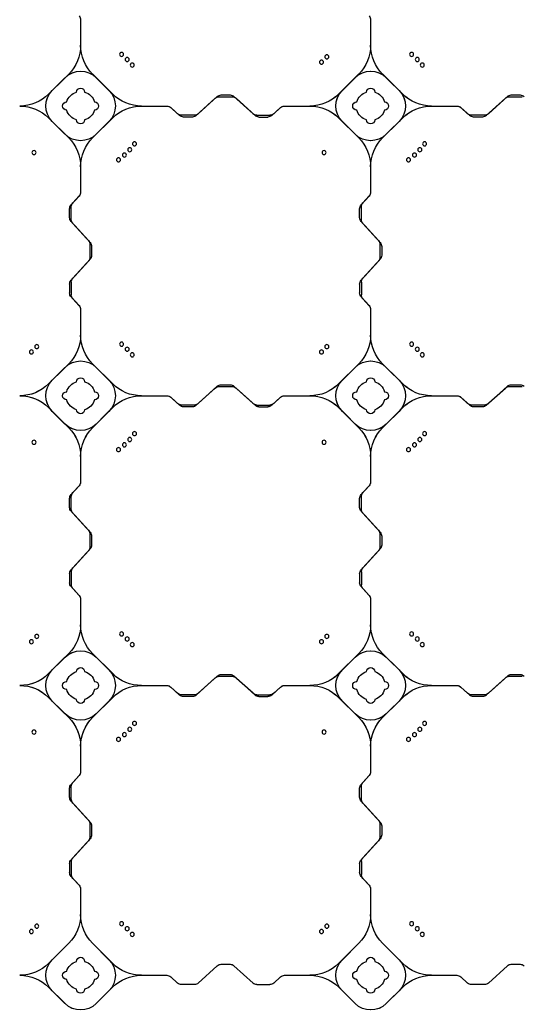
# Model space of a CAD drawing. Header units: millimetres. Extents: x -1612139 to -1260738, y 1141106 to 1536160.
# Drawn here: x -1337032 to -1336168, y 1183512 to 1185225 of the extents above; entities that cross this region are included whole.
import ezdxf

# ---------------------------------------------------------------- set-up
doc = ezdxf.new("R2010")
doc.units = ezdxf.units.MM
doc.header["$LTSCALE"] = 10
doc.layers.get('0').update_dxf_attribs({"linetype": 'CONTINUOUS'})
doc.layers.add('W-FLOAT_BOWL浮筒', color=253, linetype='CONTINUOUS')

# ---------------------------------------------------------------- blocks, each defined once
blk = doc.blocks.new('蓝色')
at = {"layer": 'W-FLOAT_BOWL浮筒', "color": 5}
for p, q in [((8979.5, 1549.2), (8951.2, 1520.9)), ((8957.5, 1527.3), (8979.4, 1549.2)), ((9033.2, 1549.2), (9055.2, 1527.3)), ((9033.2, 1549.2), (9061.5, 1520.9)), ((9479.5, 1549.2), (9451.2, 1520.9)), ((9457.5, 1527.3), (9479.4, 1549.2)), ((9533.2, 1549.2), (9555.2, 1527.3)), ((9533.2, 1549.2), (9561.5, 1520.9)), ((9173.5, 1513.8), (9161.6, 1503)), ((9202.5, 1516.4), (9180.2, 1516.4)), ((9209.2, 1513.8), (9242, 1484)), ((9303.5, 1513.8), (9270.7, 1484)), ((9310.2, 1516.4), (9332.5, 1516.4)), ((9339.2, 1513.8), (9351.1, 1503)), ((9673.5, 1513.8), (9661.6, 1503)), ((9702.5, 1516.4), (9680.2, 1516.4)), ((9709.2, 1513.8), (9742, 1484)), ((9110.9, 1500.4), (9154.9, 1500.4)), ((9357.8, 1500.4), (9401.6, 1500.4)), ((9610.9, 1500.4), (9654.9, 1500.4)), ((8985.8, 1445.1), (8951.1, 1479.9)), ((8957.5, 1473.5), (8985.8, 1445.2)), ((9026.8, 1445.1), (9061.6, 1479.9)), ((9055.2, 1473.5), (9026.8, 1445.2)), ((9248.7, 1481.4), (9264, 1481.4)), ((9485.8, 1445.1), (9451.1, 1479.9)), ((9457.5, 1473.5), (9485.8, 1445.2)), ((9526.8, 1445.1), (9561.6, 1479.9)), ((9555.2, 1473.5), (9526.8, 1445.2)), ((9748.7, 1481.4), (9764, 1481.4)), ((9006.3, 1351.6), (9006.3, 1395.8)), ((9006.3, 1351.8), (9006.3, 1395.8)), ((9506.3, 1351.6), (9506.3, 1395.8)), ((9506.3, 1351.8), (9506.3, 1395.8)), ((8989.9, 1329.7), (9003.7, 1344.9)), ((8992.9, 1333.2), (9003.7, 1345.1)), ((9489.9, 1329.7), (9503.7, 1344.9)), ((9492.9, 1333.2), (9503.7, 1345.1)), ((8987.3, 1307.7), (8987.3, 1323)), ((8990.3, 1304.2), (8990.3, 1326.5)), ((9487.3, 1307.7), (9487.3, 1323)), ((9490.3, 1304.2), (9490.3, 1326.5)), ((8989.9, 1301), (9019.7, 1268.2)), ((8992.9, 1297.5), (9022.7, 1264.7)), ((9489.9, 1301), (9519.7, 1268.2)), ((9492.9, 1297.5), (9522.7, 1264.7)), ((9022.3, 1239.2), (9022.3, 1261.5)), ((9025.3, 1242.7), (9025.3, 1258)), ((9522.3, 1239.2), (9522.3, 1261.5)), ((9525.3, 1242.7), (9525.3, 1258)), ((8992.9, 1203.2), (9022.7, 1236)), ((9492.9, 1203.2), (9522.7, 1236)), ((8989.9, 1199.7), (9019.7, 1232.5)), ((9489.9, 1199.7), (9519.7, 1232.5)), ((8987.3, 1193), (8987.3, 1177.7)), ((8990.3, 1196.5), (8990.3, 1174.2)), ((9487.3, 1193), (9487.3, 1177.7)), ((9490.3, 1196.5), (9490.3, 1174.2)), ((8989.9, 1171), (9003.7, 1155.8)), ((8992.9, 1167.5), (9003.7, 1155.6)), ((9489.9, 1171), (9503.7, 1155.8)), ((9492.9, 1167.5), (9503.7, 1155.6)), ((9006.3, 1105.1), (9006.3, 1149.1)), ((9006.3, 1105.1), (9006.3, 1148.9)), ((9506.3, 1105.1), (9506.3, 1149.1)), ((9506.3, 1105.1), (9506.3, 1148.9)), ((8951.1, 1020.9), (8985.8, 1055.6)), ((8979.5, 1049.2), (8951.2, 1020.9)), ((8957.5, 1027.2), (8985.8, 1055.5)), ((8957.5, 1027.3), (8979.4, 1049.2)), ((9061.6, 1020.9), (9026.8, 1055.6)), ((9055.2, 1027.2), (9026.8, 1055.5)), ((9033.2, 1049.2), (9055.2, 1027.3)), ((9033.2, 1049.2), (9061.5, 1020.9)), ((9451.1, 1020.9), (9485.8, 1055.6)), ((9479.5, 1049.2), (9451.2, 1020.9)), ((9457.5, 1027.2), (9485.8, 1055.5)), ((9457.5, 1027.3), (9479.4, 1049.2)), ((9561.6, 1020.9), (9526.8, 1055.6)), ((9555.2, 1027.2), (9526.8, 1055.5)), ((9533.2, 1049.2), (9555.2, 1027.3)), ((9533.2, 1049.2), (9561.5, 1020.9)), ((9173.5, 1013.8), (9161.6, 1003)), ((9177, 1016.8), (9161.8, 1003)), ((9202.5, 1016.4), (9180.2, 1016.4)), ((9199, 1019.4), (9183.7, 1019.4)), ((9205.7, 1016.8), (9238.5, 987)), ((9209.2, 1013.8), (9242, 984)), ((9303.5, 1013.8), (9270.7, 984)), ((9307, 1016.8), (9274.2, 987)), ((9310.2, 1016.4), (9332.5, 1016.4)), ((9313.7, 1019.4), (9329, 1019.4)), ((9335.7, 1016.8), (9350.9, 1003)), ((9339.2, 1013.8), (9351.1, 1003)), ((9673.5, 1013.8), (9661.6, 1003)), ((9677, 1016.8), (9661.8, 1003)), ((9702.5, 1016.4), (9680.2, 1016.4)), ((9699, 1019.4), (9683.7, 1019.4)), ((9705.7, 1016.8), (9738.5, 987)), ((9709.2, 1013.8), (9742, 984)), ((9110.9, 1000.4), (9154.9, 1000.4)), ((9110.9, 1000.4), (9155.1, 1000.4)), ((9357.6, 1000.4), (9401.6, 1000.4)), ((9357.8, 1000.4), (9401.6, 1000.4)), ((9610.9, 1000.4), (9654.9, 1000.4)), ((9610.9, 1000.4), (9655.1, 1000.4)), ((8985.8, 945.1), (8951.1, 979.9)), ((8979.5, 951.6), (8951.2, 979.9)), ((9026.8, 945.1), (9061.6, 979.9)), ((9033.2, 951.6), (9061.5, 979.9)), ((9245.2, 984.4), (9267.5, 984.4)), ((9248.7, 981.4), (9264, 981.4)), ((9485.8, 945.1), (9451.1, 979.9)), ((9479.5, 951.6), (9451.2, 979.9)), ((9526.8, 945.1), (9561.6, 979.9)), ((9533.2, 951.6), (9561.5, 979.9)), ((9745.2, 984.4), (9767.5, 984.4)), ((9748.7, 981.4), (9764, 981.4)), ((8957.5, 973.5), (8985.8, 945.2)), ((8979.4, 951.6), (8957.5, 973.5)), ((9055.2, 973.5), (9026.8, 945.2)), ((9055.2, 973.5), (9033.2, 951.6)), ((9457.5, 973.5), (9485.8, 945.2)), ((9479.4, 951.6), (9457.5, 973.5)), ((9555.2, 973.5), (9526.8, 945.2)), ((9555.2, 973.5), (9533.2, 951.6)), ((9006.3, 851.6), (9006.3, 895.8)), ((9006.3, 851.8), (9006.3, 895.8)), ((9506.3, 851.6), (9506.3, 895.8)), ((9506.3, 851.8), (9506.3, 895.8)), ((8989.9, 829.7), (9003.7, 844.9)), ((8992.9, 833.2), (9003.7, 845.1)), ((9489.9, 829.7), (9503.7, 844.9)), ((9492.9, 833.2), (9503.7, 845.1)), ((8987.3, 807.7), (8987.3, 823)), ((8990.3, 804.2), (8990.3, 826.5)), ((9487.3, 807.7), (9487.3, 823)), ((9490.3, 804.2), (9490.3, 826.5)), ((8989.9, 801), (9019.7, 768.2)), ((8992.9, 797.5), (9022.7, 764.7)), ((9489.9, 801), (9519.7, 768.2)), ((9492.9, 797.5), (9522.7, 764.7)), ((9022.3, 739.2), (9022.3, 761.5)), ((9025.3, 742.7), (9025.3, 758)), ((9522.3, 739.2), (9522.3, 761.5)), ((9525.3, 742.7), (9525.3, 758)), ((8989.9, 699.7), (9019.7, 732.5)), ((8992.9, 703.2), (9022.7, 736)), ((9489.9, 699.7), (9519.7, 732.5)), ((9492.9, 703.2), (9522.7, 736)), ((8987.3, 693), (8987.3, 677.7)), ((8990.3, 696.5), (8990.3, 674.2)), ((9487.3, 693), (9487.3, 677.7)), ((9490.3, 696.5), (9490.3, 674.2)), ((8989.9, 671), (9003.7, 655.8)), ((9489.9, 671), (9503.7, 655.8)), ((8992.9, 667.5), (9003.7, 655.6)), ((9492.9, 667.5), (9503.7, 655.6)), ((9006.3, 605.1), (9006.3, 649.1)), ((9006.3, 605.1), (9006.3, 648.9)), ((9506.3, 605.1), (9506.3, 649.1)), ((9506.3, 605.1), (9506.3, 648.9)), ((8951.1, 520.9), (8985.8, 555.6)), ((8979.5, 549.2), (8951.2, 520.9)), ((8957.5, 527.2), (8985.8, 555.5)), ((8957.5, 527.3), (8979.4, 549.2)), ((9061.6, 520.9), (9026.8, 555.6)), ((9055.2, 527.2), (9026.8, 555.5)), ((9033.2, 549.2), (9055.2, 527.3)), ((9033.2, 549.2), (9061.5, 520.9)), ((9451.1, 520.9), (9485.8, 555.6)), ((9479.5, 549.2), (9451.2, 520.9)), ((9457.5, 527.2), (9485.8, 555.5)), ((9457.5, 527.3), (9479.4, 549.2)), ((9561.6, 520.9), (9526.8, 555.6)), ((9555.2, 527.2), (9526.8, 555.5)), ((9533.2, 549.2), (9555.2, 527.3)), ((9533.2, 549.2), (9561.5, 520.9)), ((9173.5, 513.8), (9161.6, 503)), ((9177, 516.8), (9161.8, 503)), ((9202.5, 516.4), (9180.2, 516.4)), ((9199, 519.4), (9183.7, 519.4)), ((9205.7, 516.8), (9238.5, 487)), ((9209.2, 513.8), (9242, 484)), ((9303.5, 513.8), (9270.7, 484)), ((9307, 516.8), (9274.2, 487)), ((9310.2, 516.4), (9332.5, 516.4)), ((9313.7, 519.4), (9329, 519.4)), ((9335.7, 516.8), (9350.9, 503)), ((9339.2, 513.8), (9351.1, 503)), ((9673.5, 513.8), (9661.6, 503)), ((9677, 516.8), (9661.8, 503)), ((9702.5, 516.4), (9680.2, 516.4)), ((9699, 519.4), (9683.7, 519.4)), ((9705.7, 516.8), (9738.5, 487)), ((9709.2, 513.8), (9742, 484)), ((9110.9, 500.4), (9155.1, 500.4)), ((9110.9, 500.4), (9154.9, 500.4)), ((9357.6, 500.4), (9401.6, 500.4)), ((9357.8, 500.4), (9401.6, 500.4)), ((9610.9, 500.4), (9655.1, 500.4)), ((9610.9, 500.4), (9654.9, 500.4)), ((8985.8, 445.1), (8951.1, 479.9)), ((8979.5, 451.6), (8951.2, 479.9)), ((9026.8, 445.1), (9061.6, 479.9)), ((9033.2, 451.6), (9061.5, 479.9)), ((9245.2, 484.4), (9267.5, 484.4)), ((9248.7, 481.4), (9264, 481.4)), ((9485.8, 445.1), (9451.1, 479.9)), ((9479.5, 451.6), (9451.2, 479.9)), ((9526.8, 445.1), (9561.6, 479.9)), ((9533.2, 451.6), (9561.5, 479.9)), ((9745.2, 484.4), (9767.5, 484.4)), ((9748.7, 481.4), (9764, 481.4)), ((8979.4, 451.6), (8957.5, 473.5)), ((8957.5, 473.5), (8985.8, 445.2)), ((9055.2, 473.5), (9026.8, 445.2)), ((9055.2, 473.5), (9033.2, 451.6)), ((9479.4, 451.6), (9457.5, 473.5)), ((9457.5, 473.5), (9485.8, 445.2)), ((9555.2, 473.5), (9526.8, 445.2)), ((9555.2, 473.5), (9533.2, 451.6)), ((9006.3, 351.6), (9006.3, 395.8)), ((9006.3, 351.8), (9006.3, 395.8)), ((9506.3, 351.6), (9506.3, 395.8)), ((9506.3, 351.8), (9506.3, 395.8)), ((8989.9, 329.7), (9003.7, 344.9)), ((8992.9, 333.2), (9003.7, 345.1)), ((9489.9, 329.7), (9503.7, 344.9)), ((9492.9, 333.2), (9503.7, 345.1)), ((8990.3, 304.2), (8990.3, 326.5)), ((9490.3, 304.2), (9490.3, 326.5)), ((8987.3, 307.7), (8987.3, 323)), ((9487.3, 307.7), (9487.3, 323)), ((8989.9, 301), (9019.7, 268.2)), ((8992.9, 297.5), (9022.7, 264.7)), ((9489.9, 301), (9519.7, 268.2)), ((9492.9, 297.5), (9522.7, 264.7)), ((9022.3, 239.2), (9022.3, 261.5)), ((9025.3, 242.7), (9025.3, 258)), ((9522.3, 239.2), (9522.3, 261.5)), ((9525.3, 242.7), (9525.3, 258)), ((8989.9, 199.7), (9019.7, 232.5)), ((8992.9, 203.2), (9022.7, 236)), ((9489.9, 199.7), (9519.7, 232.5)), ((9492.9, 203.2), (9522.7, 236)), ((8987.3, 193), (8987.3, 177.7)), ((8990.3, 196.5), (8990.3, 174.2)), ((9487.3, 193), (9487.3, 177.7)), ((9490.3, 196.5), (9490.3, 174.2)), ((8989.9, 171), (9003.7, 155.8)), ((8992.9, 167.5), (9003.7, 155.6)), ((9489.9, 171), (9503.7, 155.8)), ((9492.9, 167.5), (9503.7, 155.6)), ((9006.3, 105.1), (9006.3, 149.1)), ((9006.3, 105.1), (9006.3, 148.9)), ((9506.3, 105.1), (9506.3, 149.1)), ((9506.3, 105.1), (9506.3, 148.9)), ((8951.1, 20.9), (8985.8, 55.6)), ((8957.5, 27.2), (8985.8, 55.5)), ((9061.6, 20.9), (9026.8, 55.6)), ((9055.2, 27.2), (9026.8, 55.5)), ((9451.1, 20.9), (9485.8, 55.6)), ((9457.5, 27.2), (9485.8, 55.5)), ((9561.6, 20.9), (9526.8, 55.6)), ((9555.2, 27.2), (9526.8, 55.5)), ((8957.5, 27.3), (8979.4, 49.2)), ((9033.2, 49.2), (9061.5, 20.9)), ((9479.5, 49.2), (9451.2, 20.9)), ((9457.5, 27.3), (9479.4, 49.2)), ((9533.2, 49.2), (9555.2, 27.3)), ((9533.2, 49.2), (9561.5, 20.9)), ((9199, 19.4), (9183.7, 19.4)), ((9313.7, 19.4), (9329, 19.4)), ((9699, 19.4), (9683.7, 19.4)), ((9110.9, 0.4), (9155.1, 0.4)), ((9110.9, 0.4), (9154.9, 0.4)), ((9173.5, 13.8), (9161.6, 3)), ((9177, 16.8), (9161.8, 3)), ((9202.5, 16.4), (9180.2, 16.4)), ((9205.7, 16.8), (9238.5, -13)), ((9209.2, 13.8), (9242, -16)), ((9303.5, 13.8), (9270.7, -16)), ((9307, 16.8), (9274.2, -13)), ((9310.2, 16.4), (9332.5, 16.4)), ((9335.7, 16.8), (9350.9, 3)), ((9339.2, 13.8), (9351.1, 3)), ((9357.6, 0.4), (9401.6, 0.4)), ((9357.8, 0.4), (9401.6, 0.4)), ((9610.9, 0.4), (9655.1, 0.4)), ((9610.9, 0.4), (9654.9, 0.4)), ((9673.5, 13.8), (9661.6, 3)), ((9677, 16.8), (9661.8, 3)), ((9702.5, 16.4), (9680.2, 16.4)), ((9705.7, 16.8), (9738.5, -13)), ((9709.2, 13.8), (9742, -16)), ((9245.2, -15.6), (9267.5, -15.6)), ((9745.2, -15.6), (9767.5, -15.6)), ((8979.5, -48.4), (8951.2, -20.1)), ((8979.4, -48.4), (8957.5, -26.5)), ((8957.5, -26.5), (8985.8, -54.8)), ((9026.8, -54.9), (9061.6, -20.1)), ((9033.2, -48.4), (9061.5, -20.1)), ((9055.2, -26.5), (9033.2, -48.4)), ((9248.7, -18.6), (9264, -18.6)), ((9485.8, -54.9), (9451.1, -20.1)), ((9479.5, -48.4), (9451.2, -20.1)), ((9479.4, -48.4), (9457.5, -26.5)), ((9457.5, -26.5), (9485.8, -54.8)), ((9526.8, -54.9), (9561.6, -20.1)), ((9555.2, -26.5), (9526.8, -54.8)), ((9533.2, -48.4), (9561.5, -20.1)), ((9555.2, -26.5), (9533.2, -48.4)), ((9748.7, -18.6), (9764, -18.6)), ((9006.3, -148.2), (9006.3, -104.2)), ((9506.3, -148.4), (9506.3, -104.2)), ((9506.3, -148.2), (9506.3, -104.2))]:
    blk.add_line(p, q, dxfattribs=at)
for centre in [(8921.6, 1424.8), (9086.6, 1420.1), (9095.3, 1429.8), (9421.6, 1424.8), (9586.6, 1420.1), (9595.3, 1429.8), (8930.8, 1415.6), (9076.9, 1411.4), (9430.8, 1415.6), (9576.9, 1411.4), (9071.6, 1093.3), (9571.6, 1093.3), (8926, 1080.7), (9081.9, 1085.1), (9091.1, 1075.9), (9426, 1080.7), (9581.9, 1085.1), (9591.1, 1075.9), (9099.2, 1065.7), (9599.2, 1065.7), (8921.6, 924.8), (9095.3, 929.8), (9421.6, 924.8), (9595.3, 929.8), (8930.8, 915.6), (9076.9, 911.4), (9086.6, 920.1), (9430.8, 915.6), (9576.9, 911.4), (9586.6, 920.1), (8926, 580.7), (9071.6, 593.3), (9081.9, 585.1), (9426, 580.7), (9571.6, 593.3), (9581.9, 585.1), (9091.1, 575.9), (9099.2, 565.7), (9591.1, 575.9), (9599.2, 565.7), (8921.6, 424.8), (9095.3, 429.8), (9421.6, 424.8), (9595.3, 429.8), (8930.8, 415.6), (9076.9, 411.4), (9086.6, 420.1), (9430.8, 415.6), (9576.9, 411.4), (9586.6, 420.1), (9071.6, 93.3), (9081.9, 85.1), (9571.6, 93.3), (9581.9, 85.1), (8926, 80.7), (9091.1, 75.9), (9099.2, 65.7), (9426, 80.7), (9591.1, 75.9), (9599.2, 65.7), (9095.3, -70.2), (9595.3, -70.2), (9076.9, -88.6), (9086.6, -79.9), (9421.6, -75.2), (9430.8, -84.4), (9576.9, -88.6), (9586.6, -79.9)]:
    blk.add_circle(centre, 3.5, dxfattribs=at)
for centre, radius, start, end in [((9006.3, 1522.3), 38, 45, 135), ((9006.4, 1522.3), 38, 45, 135), ((9506.3, 1522.3), 38, 45, 135), ((9506.4, 1522.3), 38, 45, 135), ((8984.4, 1500.4), 38, 135, 225), ((9006.3, 1500.4), 25, 106.2602, 163.7398), ((9006.3, 1500.4), 25, 106.2602, 163.7398), ((9006.3, 1524.4), 7, 0, 180), ((9006.3, 1524.4), 7, 0, 180), ((9006.3, 1500.4), 25, 16.2602, 73.7398), ((9006.3, 1500.4), 25, 16.2602, 73.7398), ((9028.3, 1500.4), 38, 315, 45), ((9484.4, 1500.4), 38, 135, 225), ((9506.3, 1500.4), 25, 106.2602, 163.7398), ((9506.3, 1500.4), 25, 106.2602, 163.7398), ((9506.3, 1524.4), 7, 0, 180), ((9506.3, 1524.4), 7, 0, 180), ((9506.3, 1500.4), 25, 16.2602, 73.7398), ((9506.3, 1500.4), 25, 16.2602, 73.7398), ((9528.3, 1500.4), 38, 315, 45), ((8901.7, 1570.4), 70, 270, 315), ((8982.3, 1500.4), 7, 90, 270), ((8982.3, 1500.4), 7, 90, 270), ((9030.3, 1500.4), 7, 270, 90), ((9030.3, 1500.4), 7, 270, 90), ((9111, 1570.4), 70, 225, 270), ((9180.2, 1506.4), 10, 90, 132.2737), ((9202.5, 1506.4), 10, 47.7263, 90), ((9310.2, 1506.4), 10, 90, 132.2737), ((9332.5, 1506.4), 10, 47.7263, 90), ((9401.7, 1570.4), 70, 270, 315), ((9482.3, 1500.4), 7, 90, 270), ((9482.3, 1500.4), 7, 90, 270), ((9530.3, 1500.4), 7, 270, 90), ((9530.3, 1500.4), 7, 270, 90), ((9611, 1570.4), 70, 225, 270), ((9680.2, 1506.4), 10, 90, 132.2737), ((9702.5, 1506.4), 10, 47.7263, 90), ((8901.6, 1430.4), 70, 45, 90), ((9006.3, 1500.4), 25, 196.2602, 253.7398), ((9006.3, 1500.4), 25, 196.2602, 253.7398), ((9006.3, 1500.4), 25, 286.2602, 343.7398), ((9006.3, 1500.4), 25, 286.2602, 343.7398), ((9111.1, 1430.4), 70, 90, 135), ((9154.9, 1510.4), 10, 270, 312.2737), ((9357.8, 1510.4), 10, 227.7263, 270), ((9401.6, 1430.4), 70, 45, 90), ((9506.3, 1500.4), 25, 196.2602, 253.7398), ((9506.3, 1500.4), 25, 196.2602, 253.7398), ((9506.3, 1500.4), 25, 286.2602, 343.7398), ((9506.3, 1500.4), 25, 286.2602, 343.7398), ((9611.1, 1430.4), 70, 90, 135), ((9654.9, 1510.4), 10, 270, 312.2737), ((9006.3, 1476.4), 7, 180, 0), ((9006.3, 1476.4), 7, 180, 0), ((9248.7, 1491.4), 10, 227.7263, 270), ((9264, 1491.4), 10, 270, 312.2737), ((9506.3, 1476.4), 7, 180, 0), ((9506.3, 1476.4), 7, 180, 0), ((9748.7, 1491.4), 10, 227.7263, 270), ((9764, 1491.4), 10, 270, 312.2737), ((8936.3, 1395.7), 70, 0, 45), ((8936.3, 1395.7), 70, 0, 45), ((9076.3, 1395.7), 70, 135, 180), ((9076.3, 1395.7), 70, 135, 180), ((9436.3, 1395.7), 70, 0, 45), ((9436.3, 1395.7), 70, 0, 45), ((9576.3, 1395.7), 70, 135, 180), ((9576.3, 1395.7), 70, 135, 180), ((8996.3, 1351.8), 10, 317.7263, 0), ((8996.3, 1351.6), 10, 317.7263, 0), ((9496.3, 1351.8), 10, 317.7263, 0), ((9496.3, 1351.6), 10, 317.7263, 0), ((8997.3, 1323), 10, 137.7263, 180), ((9000.3, 1326.5), 10, 137.7263, 180), ((9497.3, 1323), 10, 137.7263, 180), ((9500.3, 1326.5), 10, 137.7263, 180), ((8997.3, 1307.7), 10, 180, 222.2737), ((9000.3, 1304.2), 10, 180, 222.2737), ((9497.3, 1307.7), 10, 180, 222.2737), ((9500.3, 1304.2), 10, 180, 222.2737), ((9012.3, 1261.5), 10, 0, 42.2737), ((9512.3, 1261.5), 10, 0, 42.2737), ((9015.3, 1258), 10, 0, 42.2737), ((9515.3, 1258), 10, 0, 42.2737), ((9012.3, 1239.2), 10, 317.7263, 0), ((9015.3, 1242.7), 10, 317.7263, 0), ((9512.3, 1239.2), 10, 317.7263, 0), ((9515.3, 1242.7), 10, 317.7263, 0), ((8997.3, 1193), 10, 137.7263, 180), ((9000.3, 1196.5), 10, 137.7263, 180), ((9497.3, 1193), 10, 137.7263, 180), ((9500.3, 1196.5), 10, 137.7263, 180), ((8997.3, 1177.7), 10, 180, 222.2737), ((9000.3, 1174.2), 10, 180, 222.2737), ((9497.3, 1177.7), 10, 180, 222.2737), ((9500.3, 1174.2), 10, 180, 222.2737), ((8996.3, 1149.1), 10, 0, 42.2737), ((8996.3, 1148.9), 10, 0, 42.2737), ((9496.3, 1149.1), 10, 0, 42.2737), ((9496.3, 1148.9), 10, 0, 42.2737), ((8936.3, 1105.1), 70, 315, 0), ((8936.3, 1105), 70, 315, 0), ((9076.3, 1105.1), 70, 180, 225), ((9076.3, 1105), 70, 180, 225), ((9436.3, 1105.1), 70, 315, 0), ((9436.3, 1105), 70, 315, 0), ((9576.3, 1105.1), 70, 180, 225), ((9576.3, 1105), 70, 180, 225), ((9006.3, 1022.3), 38, 45, 135), ((9006.4, 1022.3), 38, 45, 135), ((9506.3, 1022.3), 38, 45, 135), ((9506.4, 1022.3), 38, 45, 135), ((9006.3, 1024.4), 7, 0, 180), ((9006.3, 1024.4), 7, 0, 180), ((9006.3, 1024.4), 7, 0, 180), ((9006.3, 1024.4), 7, 0, 180), ((9506.3, 1024.4), 7, 0, 180), ((9506.3, 1024.4), 7, 0, 180), ((9506.3, 1024.4), 7, 0, 180), ((9506.3, 1024.4), 7, 0, 180), ((8901.6, 1070.4), 70, 270, 315), ((8901.7, 1070.4), 70, 270, 315), ((8984.4, 1000.4), 38, 135, 225), ((8984.4, 1000.3), 38, 135, 225), ((9006.3, 1000.4), 25, 106.2602, 163.7398), ((9006.3, 1000.4), 25, 106.2602, 163.7398), ((9006.3, 1000.4), 25, 106.2602, 163.7398), ((9006.3, 1000.4), 25, 106.2602, 163.7398), ((9006.3, 1000.4), 25, 16.2602, 73.7398), ((9006.3, 1000.4), 25, 16.2602, 73.7398), ((9006.3, 1000.4), 25, 16.2602, 73.7398), ((9006.3, 1000.4), 25, 16.2602, 73.7398), ((9028.3, 1000.4), 38, 315, 45), ((9028.3, 1000.3), 38, 315, 45), ((9111, 1070.4), 70, 225, 270), ((9111.1, 1070.4), 70, 225, 270), ((9180.2, 1006.4), 10, 90, 132.2737), ((9183.7, 1009.4), 10, 90, 132.2737), ((9199, 1009.4), 10, 47.7263, 90), ((9202.5, 1006.4), 10, 47.7263, 90), ((9310.2, 1006.4), 10, 90, 132.2737), ((9313.7, 1009.4), 10, 90, 132.2737), ((9329, 1009.4), 10, 47.7263, 90), ((9332.5, 1006.4), 10, 47.7263, 90), ((9401.6, 1070.4), 70, 270, 315), ((9401.7, 1070.4), 70, 270, 315), ((9484.4, 1000.4), 38, 135, 225), ((9484.4, 1000.3), 38, 135, 225), ((9506.3, 1000.4), 25, 106.2602, 163.7398), ((9506.3, 1000.4), 25, 106.2602, 163.7398), ((9506.3, 1000.4), 25, 106.2602, 163.7398), ((9506.3, 1000.4), 25, 106.2602, 163.7398), ((9506.3, 1000.4), 25, 16.2602, 73.7398), ((9506.3, 1000.4), 25, 16.2602, 73.7398), ((9506.3, 1000.4), 25, 16.2602, 73.7398), ((9506.3, 1000.4), 25, 16.2602, 73.7398), ((9528.3, 1000.4), 38, 315, 45), ((9528.3, 1000.3), 38, 315, 45), ((9611, 1070.4), 70, 225, 270), ((9611.1, 1070.4), 70, 225, 270), ((9680.2, 1006.4), 10, 90, 132.2737), ((9683.7, 1009.4), 10, 90, 132.2737), ((9699, 1009.4), 10, 47.7263, 90), ((9702.5, 1006.4), 10, 47.7263, 90), ((8901.6, 930.4), 70, 45, 90), ((8901.7, 930.4), 70, 45, 90), ((8982.3, 1000.4), 7, 90, 270), ((8982.3, 1000.4), 7, 90, 270), ((8982.3, 1000.4), 7, 90, 270), ((8982.3, 1000.4), 7, 90, 270), ((9006.3, 1000.4), 25, 196.2602, 253.7398), ((9006.3, 1000.4), 25, 196.2602, 253.7398), ((9006.3, 1000.4), 25, 196.2602, 253.7398), ((9006.3, 1000.4), 25, 196.2602, 253.7398), ((9006.3, 1000.4), 25, 286.2602, 343.7398), ((9006.3, 1000.4), 25, 286.2602, 343.7398), ((9006.3, 1000.4), 25, 286.2602, 343.7398), ((9006.3, 1000.4), 25, 286.2602, 343.7398), ((9030.3, 1000.4), 7, 270, 90), ((9030.3, 1000.4), 7, 270, 90), ((9030.3, 1000.4), 7, 270, 90), ((9030.3, 1000.4), 7, 270, 90), ((9111, 930.4), 70, 90, 135), ((9111.1, 930.4), 70, 90, 135), ((9154.9, 1010.4), 10, 270, 312.2737), ((9155.1, 1010.4), 10, 270, 312.2737), ((9357.6, 1010.4), 10, 227.7263, 270), ((9357.8, 1010.4), 10, 227.7263, 270), ((9401.6, 930.4), 70, 45, 90), ((9401.7, 930.4), 70, 45, 90), ((9482.3, 1000.4), 7, 90, 270), ((9482.3, 1000.4), 7, 90, 270), ((9482.3, 1000.4), 7, 90, 270), ((9482.3, 1000.4), 7, 90, 270), ((9506.3, 1000.4), 25, 196.2602, 253.7398), ((9506.3, 1000.4), 25, 196.2602, 253.7398), ((9506.3, 1000.4), 25, 196.2602, 253.7398), ((9506.3, 1000.4), 25, 196.2602, 253.7398), ((9506.3, 1000.4), 25, 286.2602, 343.7398), ((9506.3, 1000.4), 25, 286.2602, 343.7398), ((9506.3, 1000.4), 25, 286.2602, 343.7398), ((9506.3, 1000.4), 25, 286.2602, 343.7398), ((9530.3, 1000.4), 7, 270, 90), ((9530.3, 1000.4), 7, 270, 90), ((9530.3, 1000.4), 7, 270, 90), ((9530.3, 1000.4), 7, 270, 90), ((9611, 930.4), 70, 90, 135), ((9611.1, 930.4), 70, 90, 135), ((9654.9, 1010.4), 10, 270, 312.2737), ((9655.1, 1010.4), 10, 270, 312.2737), ((9006.3, 976.4), 7, 180, 0), ((9006.3, 976.4), 7, 180, 0), ((9006.3, 976.4), 7, 180, 0), ((9006.3, 976.4), 7, 180, 0), ((9245.2, 994.4), 10, 227.7263, 270), ((9248.7, 991.4), 10, 227.7263, 270), ((9264, 991.4), 10, 270, 312.2737), ((9267.5, 994.4), 10, 270, 312.2737), ((9506.3, 976.4), 7, 180, 0), ((9506.3, 976.4), 7, 180, 0), ((9506.3, 976.4), 7, 180, 0), ((9506.3, 976.4), 7, 180, 0), ((9745.2, 994.4), 10, 227.7263, 270), ((9748.7, 991.4), 10, 227.7263, 270), ((9764, 991.4), 10, 270, 312.2737), ((9006.3, 978.4), 38, 225, 315), ((9006.4, 978.4), 38, 225, 315), ((8936.3, 895.7), 70, 0, 45), ((8936.3, 895.7), 70, 0, 45), ((9076.3, 895.7), 70, 135, 180), ((9076.3, 895.7), 70, 135, 180), ((9506.3, 978.4), 38, 225, 315), ((9506.4, 978.4), 38, 225, 315), ((9436.3, 895.7), 70, 0, 45), ((9436.3, 895.7), 70, 0, 45), ((9576.3, 895.7), 70, 135, 180), ((9576.3, 895.7), 70, 135, 180), ((8996.3, 851.8), 10, 317.7263, 0), ((8996.3, 851.6), 10, 317.7263, 0), ((9496.3, 851.8), 10, 317.7263, 0), ((9496.3, 851.6), 10, 317.7263, 0), ((8997.3, 823), 10, 137.7263, 180), ((9000.3, 826.5), 10, 137.7263, 180), ((9497.3, 823), 10, 137.7263, 180), ((9500.3, 826.5), 10, 137.7263, 180), ((8997.3, 807.7), 10, 180, 222.2737), ((9497.3, 807.7), 10, 180, 222.2737), ((9000.3, 804.2), 10, 180, 222.2737), ((9500.3, 804.2), 10, 180, 222.2737), ((9012.3, 761.5), 10, 0, 42.2737), ((9015.3, 758), 10, 0, 42.2737), ((9512.3, 761.5), 10, 0, 42.2737), ((9515.3, 758), 10, 0, 42.2737), ((9012.3, 739.2), 10, 317.7263, 0), ((9015.3, 742.7), 10, 317.7263, 0), ((9512.3, 739.2), 10, 317.7263, 0), ((9515.3, 742.7), 10, 317.7263, 0), ((9000.3, 696.5), 10, 137.7263, 180), ((9500.3, 696.5), 10, 137.7263, 180), ((8997.3, 693), 10, 137.7263, 180), ((9497.3, 693), 10, 137.7263, 180), ((8997.3, 677.7), 10, 180, 222.2737), ((9000.3, 674.2), 10, 180, 222.2737), ((9497.3, 677.7), 10, 180, 222.2737), ((9500.3, 674.2), 10, 180, 222.2737), ((8996.3, 649.1), 10, 0, 42.2737), ((8996.3, 648.9), 10, 0, 42.2737), ((9496.3, 649.1), 10, 0, 42.2737), ((9496.3, 648.9), 10, 0, 42.2737), ((8936.3, 605.1), 70, 315, 0), ((8936.3, 605), 70, 315, 0), ((9076.3, 605.1), 70, 180, 225), ((9076.3, 605), 70, 180, 225), ((9436.3, 605.1), 70, 315, 0), ((9436.3, 605), 70, 315, 0), ((9576.3, 605.1), 70, 180, 225), ((9576.3, 605), 70, 180, 225), ((9006.3, 522.3), 38, 45, 135), ((9006.4, 522.3), 38, 45, 135), ((9506.3, 522.3), 38, 45, 135), ((9506.4, 522.3), 38, 45, 135), ((9006.3, 524.4), 7, 0, 180), ((9006.3, 524.4), 7, 0, 180), ((9006.3, 524.4), 7, 0, 180), ((9006.3, 524.4), 7, 0, 180), ((9506.3, 524.4), 7, 0, 180), ((9506.3, 524.4), 7, 0, 180), ((9506.3, 524.4), 7, 0, 180), ((9506.3, 524.4), 7, 0, 180), ((8901.6, 570.4), 70, 270, 315), ((8901.7, 570.4), 70, 270, 315), ((8984.4, 500.4), 38, 135, 225), ((8984.4, 500.3), 38, 135, 225), ((9006.3, 500.4), 25, 106.2602, 163.7398), ((9006.3, 500.4), 25, 106.2602, 163.7398), ((9006.3, 500.4), 25, 106.2602, 163.7398), ((9006.3, 500.4), 25, 106.2602, 163.7398), ((9006.3, 500.4), 25, 16.2602, 73.7398), ((9006.3, 500.4), 25, 16.2602, 73.7398), ((9006.3, 500.4), 25, 16.2602, 73.7398), ((9006.3, 500.4), 25, 16.2602, 73.7398), ((9028.3, 500.4), 38, 315, 45), ((9028.3, 500.3), 38, 315, 45), ((9111, 570.4), 70, 225, 270), ((9111.1, 570.4), 70, 225, 270), ((9180.2, 506.4), 10, 90, 132.2737), ((9183.7, 509.4), 10, 90, 132.2737), ((9199, 509.4), 10, 47.7263, 90), ((9202.5, 506.4), 10, 47.7263, 90), ((9310.2, 506.4), 10, 90, 132.2737), ((9313.7, 509.4), 10, 90, 132.2737), ((9329, 509.4), 10, 47.7263, 90), ((9332.5, 506.4), 10, 47.7263, 90), ((9401.6, 570.4), 70, 270, 315), ((9401.7, 570.4), 70, 270, 315), ((9484.4, 500.4), 38, 135, 225), ((9484.4, 500.3), 38, 135, 225), ((9506.3, 500.4), 25, 106.2602, 163.7398), ((9506.3, 500.4), 25, 106.2602, 163.7398), ((9506.3, 500.4), 25, 106.2602, 163.7398), ((9506.3, 500.4), 25, 106.2602, 163.7398), ((9506.3, 500.4), 25, 16.2602, 73.7398), ((9506.3, 500.4), 25, 16.2602, 73.7398), ((9506.3, 500.4), 25, 16.2602, 73.7398), ((9506.3, 500.4), 25, 16.2602, 73.7398), ((9528.3, 500.4), 38, 315, 45), ((9528.3, 500.3), 38, 315, 45), ((9611, 570.4), 70, 225, 270), ((9611.1, 570.4), 70, 225, 270), ((9680.2, 506.4), 10, 90, 132.2737), ((9683.7, 509.4), 10, 90, 132.2737), ((9699, 509.4), 10, 47.7263, 90), ((9702.5, 506.4), 10, 47.7263, 90), ((8901.6, 430.4), 70, 45, 90), ((8901.7, 430.4), 70, 45, 90), ((8982.3, 500.4), 7, 90, 270), ((8982.3, 500.4), 7, 90, 270), ((8982.3, 500.4), 7, 90, 270), ((8982.3, 500.4), 7, 90, 270), ((9030.3, 500.4), 7, 270, 90), ((9030.3, 500.4), 7, 270, 90), ((9030.3, 500.4), 7, 270, 90), ((9030.3, 500.4), 7, 270, 90), ((9111, 430.4), 70, 90, 135), ((9111.1, 430.4), 70, 90, 135), ((9154.9, 510.4), 10, 270, 312.2737), ((9155.1, 510.4), 10, 270, 312.2737), ((9357.6, 510.4), 10, 227.7263, 270), ((9357.8, 510.4), 10, 227.7263, 270), ((9401.6, 430.4), 70, 45, 90), ((9401.7, 430.4), 70, 45, 90), ((9482.3, 500.4), 7, 90, 270), ((9482.3, 500.4), 7, 90, 270), ((9482.3, 500.4), 7, 90, 270), ((9482.3, 500.4), 7, 90, 270), ((9530.3, 500.4), 7, 270, 90), ((9530.3, 500.4), 7, 270, 90), ((9530.3, 500.4), 7, 270, 90), ((9530.3, 500.4), 7, 270, 90), ((9611, 430.4), 70, 90, 135), ((9611.1, 430.4), 70, 90, 135), ((9654.9, 510.4), 10, 270, 312.2737), ((9655.1, 510.4), 10, 270, 312.2737), ((9006.3, 500.4), 25, 196.2602, 253.7398), ((9006.3, 500.4), 25, 196.2602, 253.7398), ((9006.3, 500.4), 25, 196.2602, 253.7398), ((9006.3, 500.4), 25, 196.2602, 253.7398), ((9006.3, 500.4), 25, 286.2602, 343.7398), ((9006.3, 500.4), 25, 286.2602, 343.7398), ((9006.3, 500.4), 25, 286.2602, 343.7398), ((9006.3, 500.4), 25, 286.2602, 343.7398), ((9245.2, 494.4), 10, 227.7263, 270), ((9248.7, 491.4), 10, 227.7263, 270), ((9264, 491.4), 10, 270, 312.2737), ((9267.5, 494.4), 10, 270, 312.2737), ((9506.3, 500.4), 25, 196.2602, 253.7398), ((9506.3, 500.4), 25, 196.2602, 253.7398), ((9506.3, 500.4), 25, 196.2602, 253.7398), ((9506.3, 500.4), 25, 196.2602, 253.7398), ((9506.3, 500.4), 25, 286.2602, 343.7398), ((9506.3, 500.4), 25, 286.2602, 343.7398), ((9506.3, 500.4), 25, 286.2602, 343.7398), ((9506.3, 500.4), 25, 286.2602, 343.7398), ((9745.2, 494.4), 10, 227.7263, 270), ((9748.7, 491.4), 10, 227.7263, 270), ((9764, 491.4), 10, 270, 312.2737), ((9006.3, 476.4), 7, 180, 0), ((9006.3, 476.4), 7, 180, 0), ((9006.3, 476.4), 7, 180, 0), ((9006.3, 476.4), 7, 180, 0), ((9506.3, 476.4), 7, 180, 0), ((9506.3, 476.4), 7, 180, 0), ((9506.3, 476.4), 7, 180, 0), ((9506.3, 476.4), 7, 180, 0), ((9006.3, 478.4), 38, 225, 315), ((9006.4, 478.4), 38, 225, 315), ((8936.3, 395.7), 70, 0, 45), ((9076.3, 395.7), 70, 135, 180), ((9506.3, 478.4), 38, 225, 315), ((9506.4, 478.4), 38, 225, 315), ((9436.3, 395.7), 70, 0, 45), ((9576.3, 395.7), 70, 135, 180), ((8936.3, 395.7), 70, 0, 45), ((9076.3, 395.7), 70, 135, 180), ((9436.3, 395.7), 70, 0, 45), ((9576.3, 395.7), 70, 135, 180), ((8996.3, 351.8), 10, 317.7263, 0), ((8996.3, 351.6), 10, 317.7263, 0), ((9496.3, 351.8), 10, 317.7263, 0), ((9496.3, 351.6), 10, 317.7263, 0), ((8997.3, 323), 10, 137.7263, 180), ((9000.3, 326.5), 10, 137.7263, 180), ((9497.3, 323), 10, 137.7263, 180), ((9500.3, 326.5), 10, 137.7263, 180), ((8997.3, 307.7), 10, 180, 222.2737), ((9000.3, 304.2), 10, 180, 222.2737), ((9497.3, 307.7), 10, 180, 222.2737), ((9500.3, 304.2), 10, 180, 222.2737), ((9012.3, 261.5), 10, 0, 42.2737), ((9015.3, 258), 10, 0, 42.2737), ((9512.3, 261.5), 10, 0, 42.2737), ((9515.3, 258), 10, 0, 42.2737), ((9015.3, 242.7), 10, 317.7263, 0), ((9515.3, 242.7), 10, 317.7263, 0), ((9012.3, 239.2), 10, 317.7263, 0), ((9512.3, 239.2), 10, 317.7263, 0), ((8997.3, 193), 10, 137.7263, 180), ((9000.3, 196.5), 10, 137.7263, 180), ((9497.3, 193), 10, 137.7263, 180), ((9500.3, 196.5), 10, 137.7263, 180), ((8997.3, 177.7), 10, 180, 222.2737), ((9000.3, 174.2), 10, 180, 222.2737), ((9497.3, 177.7), 10, 180, 222.2737), ((9500.3, 174.2), 10, 180, 222.2737), ((8996.3, 149.1), 10, 0, 42.2737), ((8996.3, 148.9), 10, 0, 42.2737), ((9496.3, 149.1), 10, 0, 42.2737), ((9496.3, 148.9), 10, 0, 42.2737), ((8936.3, 105.1), 70, 315, 0), ((8936.3, 105), 70, 315, 0), ((9076.3, 105.1), 70, 180, 225), ((9076.3, 105), 70, 180, 225), ((9436.3, 105.1), 70, 315, 0), ((9436.3, 105), 70, 315, 0), ((9576.3, 105.1), 70, 180, 225), ((9576.3, 105), 70, 180, 225), ((9006.3, 22.3), 38, 45, 135), ((9506.3, 22.3), 38, 45, 135), ((9506.4, 22.3), 38, 45, 135), ((8901.6, 70.4), 70, 270, 315), ((8984.4, 0.4), 38, 135, 225), ((8984.4, 0.3), 38, 135, 225), ((9006.3, 0.4), 25, 106.2602, 163.7398), ((9006.3, 0.4), 25, 106.2602, 163.7398), ((9006.3, 0.4), 25, 106.2602, 163.7398), ((9006.3, 24.4), 7, 0, 180), ((9006.3, 24.4), 7, 0, 180), ((9006.3, 24.4), 7, 0, 180), ((9006.3, 0.4), 25, 16.2602, 73.7398), ((9006.3, 0.4), 25, 16.2602, 73.7398), ((9006.3, 0.4), 25, 16.2602, 73.7398), ((9028.3, 0.3), 38, 315, 45), ((9111, 70.4), 70, 225, 270), ((9111.1, 70.4), 70, 225, 270), ((9183.7, 9.4), 10, 90, 132.2737), ((9199, 9.4), 10, 47.7263, 90), ((9313.7, 9.4), 10, 90, 132.2737), ((9329, 9.4), 10, 47.7263, 90), ((9401.6, 70.4), 70, 270, 315), ((9401.7, 70.4), 70, 270, 315), ((9484.4, 0.4), 38, 135, 225), ((9484.4, 0.3), 38, 135, 225), ((9506.3, 0.4), 25, 106.2602, 163.7398), ((9506.3, 0.4), 25, 106.2602, 163.7398), ((9506.3, 0.4), 25, 106.2602, 163.7398), ((9506.3, 0.4), 25, 106.2602, 163.7398), ((9506.3, 24.4), 7, 0, 180), ((9506.3, 24.4), 7, 0, 180), ((9506.3, 24.4), 7, 0, 180), ((9506.3, 24.4), 7, 0, 180), ((9506.3, 0.4), 25, 16.2602, 73.7398), ((9506.3, 0.4), 25, 16.2602, 73.7398), ((9506.3, 0.4), 25, 16.2602, 73.7398), ((9506.3, 0.4), 25, 16.2602, 73.7398), ((9528.3, 0.4), 38, 315, 45), ((9528.3, 0.3), 38, 315, 45), ((9611, 70.4), 70, 225, 270), ((9611.1, 70.4), 70, 225, 270), ((9683.7, 9.4), 10, 90, 132.2737), ((9699, 9.4), 10, 47.7263, 90), ((8901.7, -69.6), 70, 45, 90), ((8982.3, 0.4), 7, 90, 270), ((8982.3, 0.4), 7, 90, 270), ((8982.3, 0.4), 7, 90, 270), ((9030.3, 0.4), 7, 270, 90), ((9030.3, 0.4), 7, 270, 90), ((9030.3, 0.4), 7, 270, 90), ((9111, -69.6), 70, 90, 135), ((9111.1, -69.6), 70, 90, 135), ((9154.9, 10.4), 10, 270, 312.2737), ((9155.1, 10.4), 10, 270, 312.2737), ((9180.2, 6.4), 10, 90, 132.2737), ((9202.5, 6.4), 10, 47.7263, 90), ((9310.2, 6.4), 10, 90, 132.2737), ((9332.5, 6.4), 10, 47.7263, 90), ((9357.6, 10.4), 10, 227.7263, 270), ((9357.8, 10.4), 10, 227.7263, 270), ((9401.6, -69.6), 70, 45, 90), ((9401.7, -69.6), 70, 45, 90), ((9482.3, 0.4), 7, 90, 270), ((9482.3, 0.4), 7, 90, 270), ((9482.3, 0.4), 7, 90, 270), ((9482.3, 0.4), 7, 90, 270), ((9530.3, 0.4), 7, 270, 90), ((9530.3, 0.4), 7, 270, 90), ((9530.3, 0.4), 7, 270, 90), ((9530.3, 0.4), 7, 270, 90), ((9611, -69.6), 70, 90, 135), ((9611.1, -69.6), 70, 90, 135), ((9654.9, 10.4), 10, 270, 312.2737), ((9655.1, 10.4), 10, 270, 312.2737), ((9680.2, 6.4), 10, 90, 132.2737), ((9702.5, 6.4), 10, 47.7263, 90), ((9006.3, 0.4), 25, 196.2602, 253.7398), ((9006.3, 0.4), 25, 196.2602, 253.7398), ((9006.3, 0.4), 25, 196.2602, 253.7398), ((9006.3, 0.4), 25, 286.2602, 343.7398), ((9006.3, 0.4), 25, 286.2602, 343.7398), ((9006.3, 0.4), 25, 286.2602, 343.7398), ((9245.2, -5.6), 10, 227.7263, 270), ((9248.7, -8.6), 10, 227.7263, 270), ((9264, -8.6), 10, 270, 312.2737), ((9267.5, -5.6), 10, 270, 312.2737), ((9506.3, 0.4), 25, 196.2602, 253.7398), ((9506.3, 0.4), 25, 196.2602, 253.7398), ((9506.3, 0.4), 25, 196.2602, 253.7398), ((9506.3, 0.4), 25, 196.2602, 253.7398), ((9506.3, 0.4), 25, 286.2602, 343.7398), ((9506.3, 0.4), 25, 286.2602, 343.7398), ((9506.3, 0.4), 25, 286.2602, 343.7398), ((9506.3, 0.4), 25, 286.2602, 343.7398), ((9745.2, -5.6), 10, 227.7263, 270), ((9748.7, -8.6), 10, 227.7263, 270), ((9764, -8.6), 10, 270, 312.2737), ((9006.3, -23.6), 7, 180, 0), ((9006.3, -23.6), 7, 180, 0), ((9006.3, -23.6), 7, 180, 0), ((9506.3, -23.6), 7, 180, 0), ((9506.3, -23.6), 7, 180, 0), ((9506.3, -23.6), 7, 180, 0), ((9506.3, -23.6), 7, 180, 0), ((9006.3, -21.6), 38, 225, 315), ((9006.4, -21.6), 38, 225, 315), ((9506.3, -21.6), 38, 225, 315), ((9506.4, -21.6), 38, 225, 315), ((8936.3, -104.3), 70, 0, 45), ((9076.3, -104.3), 70, 135, 180), ((9436.3, -104.3), 70, 0, 45), ((9436.3, -104.3), 70, 0, 45), ((9576.3, -104.3), 70, 135, 180), ((9576.3, -104.3), 70, 135, 180), ((8996.3, -148.2), 10, 317.7263, 0), ((9496.3, -148.2), 10, 317.7263, 0)]:
    blk.add_arc(centre, radius, start, end, dxfattribs=at)

msp = doc.modelspace()

# ---------------------------------------------------------------- block references
at = {"xscale": -1, "rotation": 180}
msp.add_blockref('蓝色', (-1345933.8, 1185076.5), dxfattribs=at)

doc.saveas('drawing.dxf')
